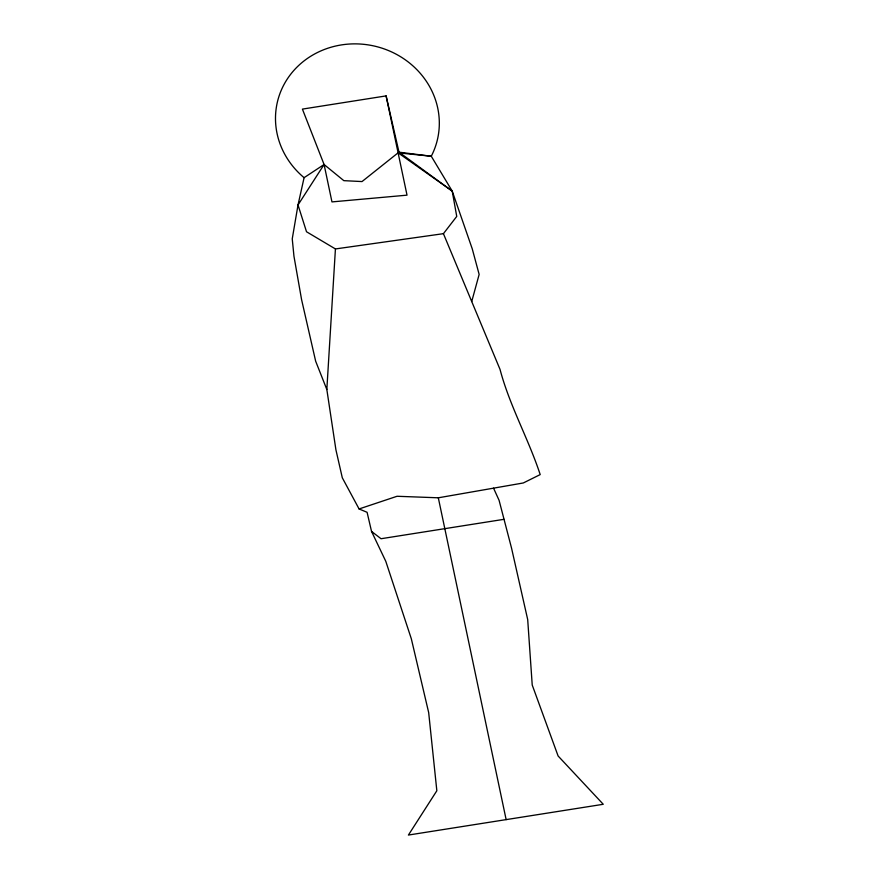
<?xml version="1.0" encoding="UTF-8"?>
<svg xmlns="http://www.w3.org/2000/svg" width="879" height="879" viewBox="0 0 879 879"><rect width="100%" height="100%" fill="white"/><g stroke="black" fill="none" stroke-linecap="round" stroke-linejoin="round"><path stroke-width="1.32" d="M493.548 488.164L499.085 500.327L511.534 548.089L527.697 619.574L532.224 685.038L558.11 755.995L603.269 804.285L408.416 835.05L436.841 790.748L428.677 712.583L411.328 638.791L385.793 561.329L371.531 531.399L367.092 512.303L359.082 508.952L342.305 477.791L335.921 449.828L326.834 389.496L335.426 248.944L306.518 231.759L298.014 204.961L304.09 177.679A82.197 76.66 13.2 0 1 290.806 74.1A82.197 76.66 13.2 0 1 399.121 55.838A82.197 76.66 13.2 0 1 431.27 156.231L452.213 191.095L472.254 248.856L479.143 274.424L471.726 301.541M335.426 248.944L443.423 233.671L456.739 216.421L452.213 191.095L399 152.177L386.101 95.899L302.409 109.106L324.087 164.516L298.014 204.961L292.246 238.857L293.96 256.239L301.585 299.64L315.66 361.214L326.834 389.496M399 152.177L431.27 156.231L398.099 152.825L362.016 181.568L343.832 180.656L324.087 164.516L304.09 177.679M359.082 508.952L397.055 496.272L438.313 497.8L523.313 482.967L540.2 474.594C528.466 438.852 509.611 405.746 500.03 369.4L443.423 233.671M504.03 519.313L381.036 538.728L371.531 531.399M398.099 152.825L452.213 191.095M386.101 95.899L407.021 195.16L331.965 201.906L324.087 164.516M438.313 497.8L506.139 819.624"/></g></svg>
